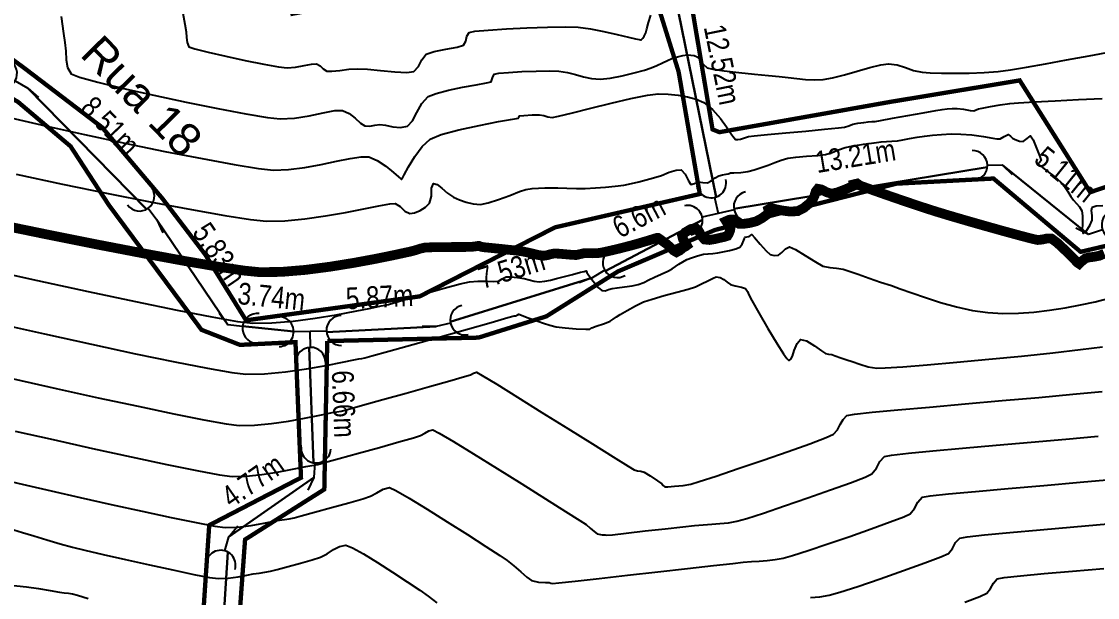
# Model space of a CAD drawing. Extents: x 360931 to 362237, y 7351473 to 7352200.
# Drawn here: x 361443.44 to 361492.99, y 7351683.28 to 7351709.82 of the extents above; entities that cross this region are included whole.
import ezdxf
from ezdxf.enums import TextEntityAlignment as Align

# ---------------------------------------------------------------- set-up
doc = ezdxf.new("R2010")
doc.units = 0
for name, color, linetype in [('A_Curvas Intermediarias', 37, 'Continuous'), ('A_Curvas Mestras', 32, 'Continuous'), ('PONTOS-Pontos - Água_U', 1, 'Continuous'), ('PS_IND_COMPRIMENTO', 7, 'Continuous'), ('ZZ-Carimbo Texto', 7, 'Continuous')]:
    doc.layers.add(name, color=color, linetype=linetype)
doc.layers.add('TUBO_PE_80_NTS194_PN_12_5', color=5, linetype='Continuous', lineweight=30)
doc.styles.add('CARIMBO', font='arial.ttf', dxfattribs={"height": 2})
doc.styles.add('ROMANS', font='arial.ttf', dxfattribs={"height": 2})
picture_1 = doc.add_image_def('image1.tif', size_in_pixel=(23490, 20550))

# ---------------------------------------------------------------- blocks, each defined once
blk = doc.blocks.new('*U1022')
for p, q in [((-0.135, 0), (0, 0)), ((0, 0), (0.0919, -0.0919))]:
    blk.add_line(p, q)
blk.add_arc((-0.2725, -0.0002), 0.1375, 270.09062, 90.09062)
blk = doc.blocks.new('*U1023')
for p, q in [((-0.135, 0), (0, 0)), ((0, 0), (0.0919, -0.0919))]:
    blk.add_line(p, q)
blk.add_arc((-0.2725, -0.0002), 0.1375, 270.09062, 90.09062)
blk = doc.blocks.new('*U1024', base_point=(361544.508, 7351672.6662))
for p, q in [((361544.3817, 7351672.6065), (361544.6342, 7351672.7702)), ((361544.5898, 7351672.5621), (361544.508, 7351672.6883))]:
    blk.add_line(p, q)
for centre, start, end in [((361544.7496, 7351672.845), 122.96833, 302.96833), ((361544.2664, 7351672.5316), 302.96833, 122.96833), ((361544.6647, 7351672.4468), 32.96834, 212.96834)]:
    blk.add_arc(centre, 0.1375, start, end)
blk = doc.blocks.new('*U1025')
for p, q in [((-0.135, 0), (0, 0)), ((0, 0), (0.1276, -0.0248))]:
    blk.add_line(p, q)
blk.add_arc((-0.2725, -0.0002), 0.1375, 270.09061, 90.09061)
blk = doc.blocks.new('*U1026')
for p, q in [((-0.135, 0), (0, 0)), ((0, 0), (0.1276, -0.0248))]:
    blk.add_line(p, q)
blk.add_arc((-0.2725, -0.0002), 0.1375, 270.09061, 90.09061)
blk = doc.blocks.new('*U1027', base_point=(361544.508, 7351672.6662))
for p, q in [((361544.3817, 7351672.6065), (361544.6342, 7351672.7702)), ((361544.5898, 7351672.5621), (361544.508, 7351672.6883))]:
    blk.add_line(p, q)
for centre, start, end in [((361544.7496, 7351672.845), 122.96833, 302.96833), ((361544.2664, 7351672.5316), 302.96833, 122.96833), ((361544.6647, 7351672.4468), 32.96834, 212.96834)]:
    blk.add_arc(centre, 0.1375, start, end)
blk = doc.blocks.new('*U1032')
for p, q in [((-0.135, 0), (0, 0)), ((0, 0), (0.1276, -0.0248))]:
    blk.add_line(p, q)
blk.add_arc((-0.2725, -0.0002), 0.1375, 270.09061, 90.09061)
blk = doc.blocks.new('*U1033')
for p, q in [((-0.135, 0), (0, 0)), ((0, 0), (0.1276, -0.0248))]:
    blk.add_line(p, q)
blk.add_arc((-0.2725, -0.0002), 0.1375, 270.09061, 90.09061)
blk = doc.blocks.new('*U1034')
for p, q in [((-0.135, 0), (0, 0)), ((0, 0), (0.0919, -0.0919))]:
    blk.add_line(p, q)
blk.add_arc((-0.2725, -0.0002), 0.1375, 270.09062, 90.09062)
blk = doc.blocks.new('*U1157')
for p, q in [((-0.135, 0), (0, 0)), ((0, 0), (0.1205, -0.0487))]:
    blk.add_line(p, q)
blk.add_arc((-0.2725, -0.0002), 0.1375, 270.09062, 90.09062)
blk = doc.blocks.new('*U1158')
for p, q in [((-0.135, 0), (0, 0)), ((0, 0), (0.1205, -0.0487))]:
    blk.add_line(p, q)
blk.add_arc((-0.2725, -0.0002), 0.1375, 270.09062, 90.09062)

msp = doc.modelspace()

# ---------------------------------------------------------------- linework, layer by layer
at = {"color": 0, "const_width": 0.2}
msp.add_lwpolyline([(361432.847, 7351714.307), (361436.485, 7351712.183), (361440.339, 7351710.023), (361443.509, 7351707.719), (361447.146, 7351704.947), (361449.92, 7351701.671), (361451.901, 7351699.078), (361453.774, 7351696.054), (361461.774, 7351697.158), (361468.009, 7351700.339), (361474.672, 7351701.875), (361473.695, 7351707.513), (361472.141, 7351712.5), (361471.876, 7351712.718), (361464.899, 7351711.883), (361455.91, 7351710.182), (361454.204, 7351716.386), (361440.921, 7351715.681), (361435.051, 7351717.868)], close=True, dxfattribs=at)
for points in [[(361524.91, 7351717.088), (361515.813, 7351712.226), (361509.396, 7351707.959), (361499.948, 7351702.462), (361493.946, 7351699.62), (361492.209, 7351699.21), (361488.197, 7351702.588), (361483.725, 7351702.352), (361475.368, 7351700.217), (361470.903, 7351698.306), (361467.605, 7351696.236), (361464.48, 7351695.257), (361457.514, 7351695.099)], [(361466.559, 7351713.56), (361469.609, 7351713.56), (361473.835, 7351713.323), (361475.258, 7351704.851), (361475.574, 7351704.724), (361483.445, 7351706.12), (361488.109, 7351706.894), (361489.404, 7351707.109), (361492.652, 7351701.958), (361499.817, 7351704.363), (361508.196, 7351709.48), (361513.265, 7351712.355)], [(361412.568, 7351649.564), (361423.092, 7351653.98), (361431.258, 7351658.585), (361438.854, 7351664.179), (361440.415, 7351664.944), (361440.224, 7351665.833), (361448.455, 7351668.374), (361451.634, 7351671.14), (361451.57, 7351679.047), (361452.079, 7351686.611), (361456.305, 7351688.802), (361456.052, 7351695.047), (361453.496, 7351694.922), (361451.724, 7351695.616), (361447.458, 7351701.365), (361445.694, 7351704.072), (361443.28, 7351706.114), (361431.558, 7351713.087), (361426.053, 7351704.347), (361421.922, 7351700.852), (361413.675, 7351692.547)], [(361457.514, 7351695.099), (361457.379, 7351688.263), (361453.73, 7351685.951), (361453.23, 7351679.069), (361452.951, 7351675.138), (361455.013, 7351674.199), (361456.671, 7351673.243), (361460.371, 7351673.019), (361463.848, 7351673.466), (361466.882, 7351674.004)]]:
    msp.add_lwpolyline(points, dxfattribs=at)
at = {"layer": 'A_Curvas Intermediarias', "flags": 128}
for points, elevation in [([(361450.834, 7351710.384), (361450.95, 7351709.695), (361451.01, 7351709.345), (361451.032, 7351709.093), (361451.057, 7351708.852), (361451.147, 7351708.664), (361451.418, 7351708.564), (361452.023, 7351708.409), (361452.837, 7351708.224), (361453.734, 7351708.033), (361454.589, 7351707.864), (361455.275, 7351707.74), (361455.668, 7351707.688), (361456.053, 7351707.716), (361456.45, 7351707.791), (361456.793, 7351707.861), (361457.016, 7351707.873), (361457.182, 7351707.779), (361457.329, 7351707.64), (361457.495, 7351707.541), (361457.727, 7351707.535), (361458.09, 7351707.573), (361458.514, 7351707.622), (361458.926, 7351707.649), (361459.363, 7351707.624), (361459.974, 7351707.566), (361460.624, 7351707.506), (361461.179, 7351707.479), (361461.504, 7351707.516), (361461.713, 7351707.743), (361461.865, 7351708.059), (361462.071, 7351708.319), (361462.432, 7351708.442), (361462.976, 7351708.544), (361463.497, 7351708.635), (361463.793, 7351708.729), (361463.892, 7351708.916), (361463.942, 7351709.147), (361464.043, 7351709.321), (361464.317, 7351709.372), (361464.929, 7351709.429), (361465.765, 7351709.484), (361466.711, 7351709.531), (361467.654, 7351709.563), (361468.48, 7351709.574), (361469.076, 7351709.557), (361469.641, 7351709.485), (361470.259, 7351709.365), (361470.865, 7351709.226), (361471.394, 7351709.097), (361471.718, 7351709.021), (361471.881, 7351708.989), (361471.944, 7351708.984), (361471.96, 7351708.986), (361471.991, 7351709.002), (361472.045, 7351709.052), (361472.11, 7351709.155), (361472.185, 7351709.309), (361472.237, 7351709.488), (361472.308, 7351709.785), (361472.412, 7351710.114)], 44), ([(361445.268, 7351710.05), (361445.371, 7351709.278), (361445.431, 7351708.864), (361445.472, 7351708.463), (361445.495, 7351708.062), (361445.56, 7351707.699), (361445.723, 7351707.413), (361446.101, 7351707.26), (361446.946, 7351707.029), (361448.131, 7351706.743), (361449.531, 7351706.43), (361451.021, 7351706.114), (361452.473, 7351705.821), (361453.763, 7351705.576), (361454.765, 7351705.405), (361455.351, 7351705.334), (361456.001, 7351705.37), (361456.685, 7351705.484), (361457.331, 7351705.621), (361457.868, 7351705.721), (361458.223, 7351705.729), (361458.519, 7351705.587), (361458.798, 7351705.362), (361459.045, 7351705.144), (361459.244, 7351705.02), (361459.471, 7351705.006), (361459.702, 7351705.044), (361459.944, 7351705.073), (361460.196, 7351705.04), (361460.535, 7351704.977), (361460.894, 7351704.946), (361461.205, 7351705.008), (361461.439, 7351705.249), (361461.644, 7351705.634), (361461.868, 7351706.044), (361462.159, 7351706.361), (361462.526, 7351706.514), (361463.093, 7351706.66), (361463.746, 7351706.793), (361464.368, 7351706.906), (361464.844, 7351706.995), (361465.059, 7351707.051), (361465.132, 7351707.231), (361465.207, 7351707.401), (361465.412, 7351707.437), (361465.868, 7351707.477), (361466.474, 7351707.514), (361467.129, 7351707.541), (361467.732, 7351707.552), (361468.182, 7351707.541), (361468.577, 7351707.481), (361468.951, 7351707.384), (361469.318, 7351707.279), (361469.691, 7351707.196), (361470.082, 7351707.165), (361470.551, 7351707.211), (361471.099, 7351707.318), (361471.647, 7351707.455), (361472.118, 7351707.588), (361472.433, 7351707.686), (361472.697, 7351707.79), (361472.953, 7351707.913), (361473.189, 7351708.029), (361473.391, 7351708.114), (361473.645, 7351708.193), (361473.894, 7351708.254), (361474.094, 7351708.281), (361474.254, 7351708.277), (361474.407, 7351708.251), (361474.55, 7351708.193), (361474.685, 7351708.052), (361474.83, 7351707.851), (361475.007, 7351707.692), (361475.273, 7351707.631), (361475.797, 7351707.557), (361476.471, 7351707.478), (361477.189, 7351707.402), (361477.843, 7351707.337), (361478.325, 7351707.291), (361478.744, 7351707.245), (361479.146, 7351707.197), (361479.541, 7351707.157), (361479.941, 7351707.14), (361480.357, 7351707.155), (361480.79, 7351707.229), (361481.333, 7351707.369), (361481.925, 7351707.538), (361482.503, 7351707.703), (361483.005, 7351707.826), (361483.369, 7351707.874), (361483.764, 7351707.821), (361484.139, 7351707.702), (361484.515, 7351707.572), (361484.914, 7351707.484), (361485.281, 7351707.456), (361485.795, 7351707.44), (361486.41, 7351707.438), (361487.082, 7351707.451), (361487.765, 7351707.48), (361488.414, 7351707.527), (361488.977, 7351707.598), (361489.715, 7351707.717), (361490.59, 7351707.872), (361491.564, 7351708.052), (361492.599, 7351708.246), (361493.658, 7351708.442)], 43), ([(361442.942, 7351705.383), (361444.544, 7351705.009), (361446.332, 7351704.613), (361448.199, 7351704.217), (361450.041, 7351703.841), (361451.75, 7351703.509), (361453.223, 7351703.24), (361454.353, 7351703.057), (361455.035, 7351702.98), (361455.736, 7351703.003), (361456.481, 7351703.099), (361457.23, 7351703.238), (361457.941, 7351703.388), (361458.572, 7351703.517), (361459.082, 7351703.593), (361459.43, 7351703.585), (361459.812, 7351703.422), (361460.213, 7351703.156), (361460.573, 7351702.867), (361460.792, 7351702.673), (361460.896, 7351702.576), (361460.93, 7351702.544), (361460.934, 7351702.54), (361460.941, 7351702.547), (361460.964, 7351702.581), (361460.981, 7351702.606), (361461.056, 7351702.756), (361461.254, 7351703.123), (361461.542, 7351703.596), (361461.884, 7351704.06), (361462.248, 7351704.404), (361462.759, 7351704.617), (361463.572, 7351704.835), (361464.51, 7351705.039), (361465.398, 7351705.209), (361465.955, 7351705.309), (361466.225, 7351705.355), (361466.313, 7351705.371), (361466.325, 7351705.373), (361466.328, 7351705.378), (361466.337, 7351705.399), (361466.353, 7351705.443), (361466.371, 7351705.481), (361466.566, 7351705.499), (361466.959, 7351705.522), (361467.288, 7351705.524), (361467.487, 7351705.487), (361467.677, 7351705.434), (361467.874, 7351705.408), (361468.171, 7351705.468), (361468.802, 7351705.622), (361469.648, 7351705.832), (361470.586, 7351706.061), (361471.497, 7351706.271), (361472.26, 7351706.427), (361472.754, 7351706.491), (361473.209, 7351706.481), (361473.668, 7351706.436), (361474.11, 7351706.357), (361474.512, 7351706.242), (361474.854, 7351706.091), (361475.25, 7351705.773), (361475.625, 7351705.348), (361475.905, 7351704.977), (361476.016, 7351704.816), (361476.01, 7351704.755), (361476.094, 7351704.66), (361476.196, 7351704.544), (361476.25, 7351704.458), (361476.309, 7351704.385), (361476.423, 7351704.386), (361476.544, 7351704.403), (361476.641, 7351704.432), (361476.736, 7351704.464), (361476.828, 7351704.498), (361476.92, 7351704.53), (361477.17, 7351704.554), (361477.789, 7351704.612), (361478.631, 7351704.69), (361479.553, 7351704.776), (361480.408, 7351704.857), (361481.052, 7351704.92), (361481.339, 7351704.953), (361481.533, 7351705.02), (361481.726, 7351705.09), (361481.945, 7351705.132), (361482.227, 7351705.174), (361482.426, 7351705.2), (361482.587, 7351705.209), (361482.748, 7351705.22), (361482.998, 7351705.263), (361483.545, 7351705.362), (361484.245, 7351705.49), (361484.956, 7351705.619), (361485.535, 7351705.721), (361485.84, 7351705.771), (361486.069, 7351705.796), (361486.29, 7351705.81), (361486.52, 7351705.81), (361486.814, 7351705.777), (361487.118, 7351705.726), (361487.288, 7351705.704), (361487.395, 7351705.746), (361487.503, 7351705.795), (361487.679, 7351705.833), (361488.052, 7351705.906), (361488.51, 7351705.986), (361488.946, 7351706.049), (361489.345, 7351706.079), (361490.081, 7351706.122), (361491.043, 7351706.173), (361492.119, 7351706.228), (361493.198, 7351706.282)], 42), ([(361443.191, 7351702.784), (361445.32, 7351702.332), (361447.431, 7351701.899), (361449.44, 7351701.502), (361451.259, 7351701.159), (361452.802, 7351700.887), (361453.984, 7351700.704), (361454.719, 7351700.626), (361455.562, 7351700.641), (361456.487, 7351700.729), (361457.439, 7351700.866), (361458.362, 7351701.028), (361459.199, 7351701.19), (361459.894, 7351701.33), (361460.392, 7351701.421), (361460.637, 7351701.441), (361460.874, 7351701.295), (361461.085, 7351701.087), (361461.312, 7351700.972), (361461.533, 7351701.006), (361461.791, 7351701.114), (361462.035, 7351701.269), (361462.218, 7351701.447), (361462.309, 7351701.776), (361462.32, 7351702.149), (361462.405, 7351702.364), (361462.571, 7351702.318), (361462.798, 7351702.137), (361463.059, 7351701.912), (361463.33, 7351701.735), (361463.612, 7351701.61), (361463.917, 7351701.498), (361464.238, 7351701.418), (361464.565, 7351701.392), (361464.922, 7351701.461), (361465.406, 7351701.62), (361465.922, 7351701.812), (361466.374, 7351701.983), (361466.667, 7351702.078), (361466.956, 7351702.126), (361467.237, 7351702.15), (361467.532, 7351702.164), (361467.783, 7351702.164), (361468.139, 7351702.153), (361468.555, 7351702.138), (361468.988, 7351702.129), (361469.394, 7351702.134), (361469.868, 7351702.156), (361470.332, 7351702.19), (361470.771, 7351702.234), (361471.167, 7351702.289), (361471.526, 7351702.356), (361471.867, 7351702.435), (361472.202, 7351702.522), (361472.54, 7351702.613), (361472.901, 7351702.733), (361473.267, 7351702.875), (361473.588, 7351702.98), (361473.815, 7351702.988), (361474.005, 7351702.784), (361474.15, 7351702.483), (361474.262, 7351702.31), (361474.427, 7351702.355), (361474.615, 7351702.437), (361474.817, 7351702.41), (361475.023, 7351702.394), (361475.188, 7351702.479), (361475.381, 7351702.616), (361475.55, 7351702.718), (361475.719, 7351702.762), (361475.889, 7351702.788), (361475.974, 7351702.799), (361476.028, 7351702.823), (361476.082, 7351702.846), (361476.234, 7351702.852), (361476.555, 7351702.87), (361476.884, 7351702.909), (361477.181, 7351702.986), (361477.501, 7351703.093), (361477.827, 7351703.206), (361478.131, 7351703.322), (361478.421, 7351703.437), (361478.73, 7351703.529), (361479.092, 7351703.576), (361479.592, 7351703.612), (361480.092, 7351703.648), (361480.456, 7351703.695), (361480.766, 7351703.793), (361481.057, 7351703.914), (361481.367, 7351704.019), (361481.727, 7351704.09), (361482.217, 7351704.168), (361482.695, 7351704.236), (361483.02, 7351704.277), (361483.276, 7351704.295), (361483.522, 7351704.304), (361483.778, 7351704.324), (361484.022, 7351704.365), (361484.332, 7351704.427), (361484.675, 7351704.493), (361485.018, 7351704.545), (361485.383, 7351704.585), (361485.799, 7351704.621), (361486.242, 7351704.642), (361486.691, 7351704.64), (361487.195, 7351704.595), (361487.73, 7351704.518), (361488.16, 7351704.446), (361488.348, 7351704.413), (361488.428, 7351704.414), (361488.508, 7351704.422), (361488.682, 7351704.524), (361488.88, 7351704.616), (361488.978, 7351704.546), (361489.077, 7351704.455), (361489.202, 7351704.392), (361489.396, 7351704.314), (361489.568, 7351704.288), (361489.751, 7351704.435), (361489.903, 7351704.549), (361490.018, 7351704.368), (361490.184, 7351703.99), (361490.331, 7351703.609), (361490.392, 7351703.418), (361490.315, 7351703.334), (361490.244, 7351703.257), (361490.374, 7351703.15), (361490.675, 7351702.931), (361491.022, 7351702.669), (361491.29, 7351702.435), (361491.467, 7351702.22), (361491.627, 7351701.986), (361491.765, 7351701.767), (361491.879, 7351701.598), (361492.023, 7351701.435), (361492.165, 7351701.282), (361492.271, 7351701.106), (361492.298, 7351700.862), (361492.29, 7351700.518), (361492.287, 7351700.205), (361492.329, 7351700.057), (361492.469, 7351700.161), (361492.634, 7351700.421), (361492.746, 7351700.673), (361492.746, 7351700.891), (361492.705, 7351701.113), (361492.736, 7351701.271), (361492.919, 7351701.327), (361493.236, 7351701.34)], 41), ([(361441.732, 7351698.433), (361444.166, 7351697.894), (361446.509, 7351697.384), (361448.682, 7351696.921), (361450.605, 7351696.523), (361452.2, 7351696.211), (361453.387, 7351696.003), (361454.086, 7351695.919), (361454.964, 7351695.931), (361455.941, 7351696.015), (361456.952, 7351696.147), (361457.929, 7351696.306), (361458.806, 7351696.469), (361459.518, 7351696.613), (361459.998, 7351696.717), (361460.179, 7351696.758), (361460.256, 7351696.769), (361460.332, 7351696.783), (361460.585, 7351696.858), (361461.209, 7351697.042), (361462.035, 7351697.284), (361462.898, 7351697.531), (361463.63, 7351697.731), (361464.066, 7351697.831), (361464.449, 7351697.858), (361464.851, 7351697.853), (361465.193, 7351697.843), (361465.394, 7351697.853), (361465.575, 7351697.962), (361465.756, 7351698.065), (361465.975, 7351698.064), (361466.283, 7351698.024), (361466.576, 7351697.976), (361466.814, 7351697.921), (361467.04, 7351697.859), (361467.276, 7351697.829), (361467.53, 7351697.851), (361467.795, 7351697.909), (361468.07, 7351697.976), (361468.385, 7351698.055), (361468.806, 7351698.166), (361469.176, 7351698.267), (361469.34, 7351698.311), (361469.437, 7351698.328), (361469.468, 7351698.25), (361469.557, 7351698.125), (361469.76, 7351697.852), (361469.989, 7351697.571), (361470.156, 7351697.421), (361470.306, 7351697.419), (361470.468, 7351697.473), (361470.639, 7351697.524), (361470.859, 7351697.552), (361471.197, 7351697.592), (361471.554, 7351697.64), (361471.833, 7351697.697), (361472.091, 7351697.794), (361472.33, 7351697.912), (361472.58, 7351698.036), (361472.885, 7351698.177), (361473.198, 7351698.323), (361473.404, 7351698.426), (361473.559, 7351698.53), (361473.713, 7351698.639), (361473.885, 7351698.752), (361474.076, 7351698.857), (361474.283, 7351698.936), (361474.568, 7351699.026), (361474.837, 7351699.095), (361475.058, 7351699.123), (361475.273, 7351699.134), (361475.495, 7351699.159), (361475.734, 7351699.204), (361476.043, 7351699.271), (361476.332, 7351699.348), (361476.509, 7351699.423), (361476.62, 7351699.568), (361476.702, 7351699.741), (361476.734, 7351699.827), (361476.749, 7351699.887), (361476.842, 7351699.9), (361476.95, 7351699.918), (361477.012, 7351699.963), (361477.072, 7351700.001), (361477.193, 7351699.866), (361477.452, 7351699.567), (361477.729, 7351699.257), (361477.906, 7351699.091), (361478.101, 7351699.041), (361478.302, 7351699.062), (361478.447, 7351699.174), (361478.617, 7351699.346), (361478.801, 7351699.441), (361479.076, 7351699.324), (361479.525, 7351699.045), (361479.998, 7351698.743), (361480.345, 7351698.557), (361480.653, 7351698.488), (361480.962, 7351698.459), (361481.279, 7351698.41), (361481.558, 7351698.324), (361481.97, 7351698.179), (361482.464, 7351698.002), (361482.989, 7351697.817), (361483.493, 7351697.651), (361483.904, 7351697.512), (361484.439, 7351697.322), (361485.069, 7351697.103), (361485.762, 7351696.879), (361486.49, 7351696.674), (361487.224, 7351696.509), (361487.933, 7351696.41), (361488.63, 7351696.375), (361489.342, 7351696.386), (361490.062, 7351696.437), (361490.783, 7351696.521), (361491.498, 7351696.63), (361492.2, 7351696.76), (361492.882, 7351696.902), (361493.53, 7351697.069)], 39), ([(361442.275, 7351695.92), (361444.499, 7351695.426), (361446.665, 7351694.952), (361448.691, 7351694.517), (361450.496, 7351694.141), (361451.999, 7351693.844), (361453.117, 7351693.646), (361453.77, 7351693.565), (361454.63, 7351693.582), (361455.586, 7351693.674), (361456.556, 7351693.813), (361457.46, 7351693.971), (361458.216, 7351694.12), (361458.745, 7351694.233), (361458.963, 7351694.28), (361459.106, 7351694.301), (361459.247, 7351694.326), (361459.567, 7351694.415), (361460.357, 7351694.636), (361461.46, 7351694.946), (361462.717, 7351695.299), (361463.971, 7351695.652), (361465.062, 7351695.959), (361465.834, 7351696.177), (361466.129, 7351696.259), (361466.21, 7351696.26), (361466.266, 7351696.296), (361466.333, 7351696.332), (361466.46, 7351696.287), (361466.722, 7351696.186), (361466.994, 7351696.085), (361467.206, 7351696.009), (361467.471, 7351695.915), (361467.764, 7351695.823), (361468.061, 7351695.751), (361468.465, 7351695.703), (361468.977, 7351695.668), (361469.419, 7351695.647), (361469.612, 7351695.642), (361469.656, 7351695.677), (361469.699, 7351695.713), (361469.898, 7351695.782), (361470.277, 7351695.913), (361470.541, 7351696.016), (361470.688, 7351696.113), (361470.831, 7351696.217), (361471.006, 7351696.325), (361471.323, 7351696.512), (361471.708, 7351696.723), (361472.086, 7351696.902), (361472.479, 7351697.036), (361473.024, 7351697.193), (361473.611, 7351697.354), (361474.13, 7351697.497), (361474.468, 7351697.602), (361474.751, 7351697.729), (361475.039, 7351697.878), (361475.282, 7351698.003), (361475.433, 7351698.057), (361475.605, 7351698.02), (361475.773, 7351697.933), (361475.927, 7351697.819), (361476.088, 7351697.706), (361476.303, 7351697.644), (361476.591, 7351697.58), (361476.778, 7351697.514), (361476.864, 7351697.383), (361476.931, 7351697.227), (361477.073, 7351696.97), (361477.392, 7351696.401), (361477.803, 7351695.682), (361478.227, 7351694.971), (361478.519, 7351694.515), (361478.683, 7351694.294), (361478.757, 7351694.222), (361478.782, 7351694.213), (361478.81, 7351694.22), (361478.863, 7351694.268), (361478.934, 7351694.408), (361479.023, 7351694.666), (361479.148, 7351694.992), (361479.315, 7351695.172), (361479.593, 7351695.105), (361479.951, 7351694.885), (361480.277, 7351694.645), (361480.454, 7351694.52), (361480.599, 7351694.494), (361480.746, 7351694.474), (361480.91, 7351694.42), (361481.168, 7351694.328), (361481.437, 7351694.237), (361481.688, 7351694.15), (361482.035, 7351694.031), (361482.43, 7351693.917), (361482.823, 7351693.849), (361483.214, 7351693.861), (361484.022, 7351693.916), (361485.15, 7351694.006), (361486.502, 7351694.124), (361487.98, 7351694.261), (361489.487, 7351694.409), (361490.927, 7351694.56), (361492.203, 7351694.705), (361493.217, 7351694.838)], 38), ([(361443.059, 7351693.355), (361445.023, 7351692.917), (361446.965, 7351692.489), (361448.802, 7351692.093), (361450.451, 7351691.747), (361451.831, 7351691.471), (361452.86, 7351691.286), (361453.454, 7351691.211), (361454.161, 7351691.225), (361454.942, 7351691.3), (361455.734, 7351691.413), (361456.473, 7351691.543), (361457.098, 7351691.666), (361457.544, 7351691.76), (361457.748, 7351691.803), (361457.956, 7351691.832), (361458.161, 7351691.87), (361458.455, 7351691.949), (361459.139, 7351692.139), (361460.082, 7351692.403), (361461.154, 7351692.704), (361462.224, 7351693.005), (361463.161, 7351693.269), (361463.833, 7351693.46), (361464.109, 7351693.54), (361464.251, 7351693.62), (361464.388, 7351693.67), (361464.655, 7351693.516), (361465.323, 7351693.106), (361466.277, 7351692.513), (361467.404, 7351691.809), (361468.591, 7351691.067), (361469.723, 7351690.359), (361470.686, 7351689.757), (361471.368, 7351689.335), (361471.655, 7351689.164), (361471.807, 7351689.122), (361471.96, 7351689.099), (361472.112, 7351689.056), (361472.381, 7351688.891), (361472.729, 7351688.65), (361472.918, 7351688.514), (361472.985, 7351688.444), (361473.055, 7351688.384), (361473.198, 7351688.386), (361473.512, 7351688.406), (361473.898, 7351688.446), (361474.257, 7351688.506), (361474.648, 7351688.623), (361475.42, 7351688.874), (361476.446, 7351689.218), (361477.595, 7351689.61), (361478.738, 7351690.009), (361479.745, 7351690.369), (361480.487, 7351690.649), (361480.835, 7351690.806), (361481.009, 7351691.005), (361481.138, 7351691.249), (361481.268, 7351691.485), (361481.448, 7351691.661), (361481.796, 7351691.723), (361482.611, 7351691.814), (361483.797, 7351691.928), (361485.256, 7351692.059), (361486.889, 7351692.202), (361488.599, 7351692.352), (361490.287, 7351692.501), (361491.856, 7351692.646), (361493.207, 7351692.781)], 37), ([(361443.146, 7351690.949), (361444.896, 7351690.554), (361446.711, 7351690.15), (361448.487, 7351689.761), (361450.122, 7351689.412), (361451.51, 7351689.129), (361452.55, 7351688.936), (361453.138, 7351688.858), (361453.792, 7351688.874), (361454.507, 7351688.952), (361455.212, 7351689.063), (361455.833, 7351689.181), (361456.298, 7351689.277), (361456.533, 7351689.325), (361456.717, 7351689.351), (361456.893, 7351689.378), (361457.076, 7351689.413), (361457.387, 7351689.496), (361458.06, 7351689.681), (361458.951, 7351689.929), (361459.916, 7351690.199), (361460.809, 7351690.452), (361461.488, 7351690.646), (361461.806, 7351690.742), (361462.005, 7351690.849), (361462.192, 7351690.963), (361462.382, 7351691.01), (361462.67, 7351690.861), (361463.33, 7351690.469), (361464.255, 7351689.902), (361465.34, 7351689.227), (361466.478, 7351688.514), (361467.562, 7351687.831), (361468.487, 7351687.245), (361469.145, 7351686.825), (361469.431, 7351686.639), (361469.625, 7351686.479), (361469.805, 7351686.317), (361469.948, 7351686.215), (361470.174, 7351686.175), (361470.318, 7351686.17), (361470.393, 7351686.148), (361470.645, 7351686.176), (361471.286, 7351686.248), (361472.15, 7351686.346), (361473.071, 7351686.451), (361473.884, 7351686.542), (361474.424, 7351686.601), (361474.829, 7351686.636), (361475.219, 7351686.66), (361475.601, 7351686.686), (361475.986, 7351686.728), (361476.383, 7351686.8), (361476.834, 7351686.928), (361477.603, 7351687.174), (361478.577, 7351687.5), (361479.644, 7351687.867), (361480.692, 7351688.236), (361481.609, 7351688.569), (361482.282, 7351688.828), (361482.599, 7351688.973), (361482.807, 7351689.236), (361482.965, 7351689.545), (361483.179, 7351689.781), (361483.507, 7351689.84), (361484.278, 7351689.926), (361485.399, 7351690.034), (361486.777, 7351690.158), (361488.32, 7351690.293), (361489.936, 7351690.434), (361491.531, 7351690.575), (361493.014, 7351690.712)], 36), ([(361443.074, 7351686.405), (361443.478, 7351686.281), (361444.008, 7351686.117), (361444.608, 7351685.934), (361445.22, 7351685.755), (361445.787, 7351685.6), (361446.355, 7351685.462), (361447.201, 7351685.264), (361448.226, 7351685.029), (361449.329, 7351684.783), (361450.409, 7351684.548), (361451.365, 7351684.348), (361452.098, 7351684.207), (361452.505, 7351684.15), (361452.952, 7351684.169), (361453.408, 7351684.236), (361453.812, 7351684.315), (361454.103, 7351684.37), (361454.375, 7351684.409), (361454.635, 7351684.448), (361454.905, 7351684.5), (361455.21, 7351684.576), (361455.711, 7351684.708), (361456.288, 7351684.867), (361456.823, 7351685.023), (361457.2, 7351685.145), (361457.507, 7351685.3), (361457.796, 7351685.486), (361458.079, 7351685.637), (361458.372, 7351685.689), (361458.675, 7351685.576), (361459.187, 7351685.293), (361459.83, 7351684.899), (361460.527, 7351684.45), (361461.2, 7351684.002), (361461.772, 7351683.612), (361462.164, 7351683.338), (361462.555, 7351683.029)], 34), ([(361479.775, 7351683.274), (361480.198, 7351683.313), (361480.635, 7351683.387), (361481.115, 7351683.526), (361481.944, 7351683.795), (361482.973, 7351684.143), (361484.054, 7351684.519), (361485.039, 7351684.872), (361485.779, 7351685.152), (361486.127, 7351685.307), (361486.311, 7351685.54), (361486.45, 7351685.813), (361486.64, 7351686.021), (361486.982, 7351686.08), (361487.787, 7351686.167), (361488.947, 7351686.276), (361490.352, 7351686.401), (361491.894, 7351686.536), (361493.464, 7351686.674)], 34), ([(361486.875, 7351683.068), (361487.567, 7351683.329), (361487.892, 7351683.475), (361488.064, 7351683.692), (361488.193, 7351683.947), (361488.37, 7351684.142), (361488.69, 7351684.197), (361489.442, 7351684.278), (361490.525, 7351684.38), (361491.838, 7351684.496), (361493.278, 7351684.622)], 33), ([(361437.533, 7351683.231), (361438.977, 7351683.454), (361440.181, 7351683.638), (361441.045, 7351683.765), (361441.467, 7351683.82), (361441.915, 7351683.846), (361442.343, 7351683.854), (361442.772, 7351683.845), (361443.22, 7351683.819), (361443.672, 7351683.769), (361444.218, 7351683.691), (361444.756, 7351683.605), (361445.185, 7351683.533), (361445.404, 7351683.497), (361445.594, 7351683.479), (361445.782, 7351683.454), (361446.012, 7351683.387), (361446.509, 7351683.235)], 33)]:
    msp.add_lwpolyline(points, dxfattribs=dict(at, elevation=elevation))
at = {"layer": 'A_Curvas Mestras', "const_width": 0.45, "elevation": 40, "flags": 128}
msp.add_lwpolyline([(361442.47, 7351700.45), (361444.786, 7351699.974), (361447.016, 7351699.529), (361449.09, 7351699.13), (361450.938, 7351698.79), (361452.486, 7351698.525), (361453.665, 7351698.347), (361454.403, 7351698.273), (361455.402, 7351698.285), (361456.505, 7351698.377), (361457.641, 7351698.524), (361458.741, 7351698.702), (361459.736, 7351698.886), (361460.556, 7351699.053), (361461.131, 7351699.177), (361461.394, 7351699.235), (361461.6, 7351699.292), (361461.796, 7351699.356), (361462.003, 7351699.404), (361462.302, 7351699.419), (361462.826, 7351699.427), (361463.417, 7351699.432), (361463.917, 7351699.435), (361464.166, 7351699.439), (361464.371, 7351699.467), (361464.496, 7351699.486), (361464.544, 7351699.467), (361464.591, 7351699.447), (361464.65, 7351699.435), (361464.711, 7351699.423), (361464.951, 7351699.4), (361465.488, 7351699.346), (361466.086, 7351699.282), (361466.509, 7351699.23), (361466.87, 7351699.153), (361467.214, 7351699.068), (361467.465, 7351699.028), (361467.633, 7351699.052), (361467.794, 7351699.099), (361467.963, 7351699.132), (361468.178, 7351699.125), (361468.487, 7351699.098), (361468.788, 7351699.071), (361468.979, 7351699.063), (361469.17, 7351699.106), (361469.361, 7351699.152), (361469.524, 7351699.153), (361469.717, 7351699.143), (361469.91, 7351699.144), (361470.085, 7351699.165), (361470.251, 7351699.197), (361470.424, 7351699.234), (361470.635, 7351699.282), (361470.952, 7351699.359), (361471.306, 7351699.449), (361471.629, 7351699.534), (361471.956, 7351699.628), (361472.304, 7351699.732), (361472.581, 7351699.817), (361472.695, 7351699.852), (361472.747, 7351699.854), (361472.824, 7351699.801), (361472.99, 7351699.682), (361473.16, 7351699.556), (361473.316, 7351699.413), (361473.474, 7351699.265), (361473.599, 7351699.193), (361473.763, 7351699.28), (361473.885, 7351699.391), (361473.992, 7351699.444), (361474.074, 7351699.504), (361474.014, 7351699.609), (361473.899, 7351699.789), (361473.858, 7351699.952), (361473.998, 7351700.106), (361474.252, 7351700.257), (361474.483, 7351700.305), (361474.624, 7351700.172), (361474.74, 7351699.945), (361474.891, 7351699.78), (361475.121, 7351699.756), (361475.376, 7351699.8), (361475.57, 7351699.847), (361475.8, 7351699.898), (361475.946, 7351699.944), (361475.992, 7351700.015), (361476.029, 7351700.094), (361476.068, 7351700.203), (361476.091, 7351700.333), (361475.974, 7351700.476), (361475.883, 7351700.623), (361476.038, 7351700.69), (361476.243, 7351700.693), (361476.366, 7351700.597), (361476.49, 7351700.499), (361476.686, 7351700.5), (361476.996, 7351700.545), (361477.281, 7351700.622), (361477.53, 7351700.758), (361477.758, 7351700.922), (361477.862, 7351701.012), (361477.844, 7351701.086), (361477.826, 7351701.16), (361477.894, 7351701.196), (361477.975, 7351701.222), (361478.091, 7351701.194), (361478.252, 7351701.155), (361478.469, 7351701.113), (361478.836, 7351701.065), (361479.179, 7351701.086), (361479.453, 7351701.225), (361479.696, 7351701.425), (361479.867, 7351701.61), (361479.954, 7351701.795), (361480.012, 7351701.992), (361480.108, 7351702.114), (361480.283, 7351702.08), (361480.508, 7351701.958), (361480.743, 7351701.887), (361480.999, 7351701.946), (361481.342, 7351702.074), (361481.644, 7351702.203), (361481.774, 7351702.262), (361481.762, 7351702.321), (361481.839, 7351702.34), (361481.919, 7351702.357), (361481.981, 7351702.312), (361482.041, 7351702.267), (361482.215, 7351702.205), (361482.673, 7351702.041), (361483.325, 7351701.812), (361484.081, 7351701.55), (361484.853, 7351701.29), (361485.549, 7351701.066), (361486.192, 7351700.871), (361486.987, 7351700.639), (361487.848, 7351700.393), (361488.689, 7351700.157), (361489.424, 7351699.956), (361489.966, 7351699.815), (361490.231, 7351699.756), (361490.454, 7351699.778), (361490.67, 7351699.827), (361490.875, 7351699.817), (361491.144, 7351699.616), (361491.544, 7351699.239), (361491.908, 7351698.874), (361492.069, 7351698.708), (361492.145, 7351698.657), (361492.25, 7351698.764), (361492.439, 7351698.914), (361492.607, 7351698.955), (361492.834, 7351698.983), (361493.065, 7351699.028), (361493.301, 7351699.126)], dxfattribs=at)
at = {"layer": 'A_Curvas Mestras', "elevation": 35, "flags": 128}
msp.add_lwpolyline([(361442.804, 7351688.654), (361443.663, 7351688.453), (361444.805, 7351688.19), (361446.138, 7351687.887), (361447.566, 7351687.567), (361448.994, 7351687.253), (361450.328, 7351686.966), (361451.474, 7351686.731), (361452.336, 7351686.569), (361452.821, 7351686.504), (361453.396, 7351686.523), (361454.012, 7351686.6), (361454.59, 7351686.701), (361455.051, 7351686.795), (361455.318, 7351686.848), (361455.546, 7351686.88), (361455.764, 7351686.913), (361455.99, 7351686.957), (361456.31, 7351687.04), (361456.935, 7351687.209), (361457.715, 7351687.425), (361458.502, 7351687.647), (361459.148, 7351687.833), (361459.503, 7351687.943), (361459.805, 7351688.105), (361460.088, 7351688.279), (361460.377, 7351688.349), (361460.679, 7351688.212), (361461.292, 7351687.859), (361462.114, 7351687.357), (361463.043, 7351686.775), (361463.977, 7351686.179), (361464.816, 7351685.638), (361465.457, 7351685.218), (361465.798, 7351684.989), (361466.115, 7351684.733), (361466.423, 7351684.456), (361466.699, 7351684.214), (361466.923, 7351684.066), (361467.238, 7351683.994), (361467.561, 7351683.972), (361467.727, 7351683.968), (361467.808, 7351683.942), (361467.89, 7351683.919), (361468.177, 7351683.95), (361468.934, 7351684.034), (361470.033, 7351684.158), (361471.346, 7351684.307), (361472.745, 7351684.465), (361474.105, 7351684.619), (361475.296, 7351684.753), (361476.191, 7351684.854), (361476.664, 7351684.907), (361477.046, 7351684.939), (361477.412, 7351684.962), (361477.772, 7351684.987), (361478.135, 7351685.026), (361478.509, 7351685.093), (361478.934, 7351685.214), (361479.658, 7351685.446), (361480.575, 7351685.753), (361481.58, 7351686.099), (361482.568, 7351686.446), (361483.431, 7351686.76), (361484.065, 7351687.003), (361484.363, 7351687.14), (361484.559, 7351687.388), (361484.708, 7351687.679), (361484.909, 7351687.901), (361485.274, 7351687.964), (361486.132, 7351688.057), (361487.368, 7351688.173), (361488.866, 7351688.306), (361490.509, 7351688.449), (361492.183, 7351688.596), (361493.769, 7351688.74)], dxfattribs=at)
at = {"layer": 'TUBO_PE_80_NTS194_PN_12_5', "linetype": 'Continuous'}
for points in [[(361475.422, 7351701.734), (361473.058, 7351713.349)], [(361443.723, 7351706.756), (361449.191, 7351701.171)], [(361487.911, 7351703.108), (361476.241, 7351701.196)], [(361492.574, 7351700.014), (361488.591, 7351703.219)], [(361449.673, 7351700.679), (361452.944, 7351695.848)], [(361474.799, 7351700.686), (361470.319, 7351698.326)], [(361469.719, 7351698.01), (361463.178, 7351695.978)], [(361453.616, 7351695.778), (361455.971, 7351695.535)], [(361462.529, 7351695.776), (361457.48, 7351695.507)], [(361456.877, 7351689.489), (361456.688, 7351694.802)], [(361452.988, 7351686.078), (361456.901, 7351688.807)], [(361452.287, 7351675.253), (361452.942, 7351685.37)]]:
    msp.add_lwpolyline(points, dxfattribs=at)

# ---------------------------------------------------------------- block references
at = {"layer": 'PONTOS-Pontos - Água_U'}
for name, p, xscale, yscale, zscale, rotation in [('*U1032', (361443.723, 7351706.756), 5, 5, 5, 329.863097279134), ('*U1023', (361488.591, 7351703.219), 5, 5, 5, 1.141504223749374), ('*U1024', (361475.555, 7351701.084), 5, 5, 5, 159.7913555546049), ('*U1033', (361449.673, 7351700.679), 5, 5, 5, 306.21703023687), ('*U1022', (361492.574, 7351700.014), 5, 5, 5, 198.6582294520311), ('*U1025', (361469.719, 7351698.01), 5, 5, 5, 211.0798639119223), ('*U1027', (361456.665, 7351695.464), 5, 5, 5, 328.1120191819325), ('*U1034', (361452.944, 7351695.848), 5, 5, 5, 172.9457916206926), ('*U1026', (361462.529, 7351695.776), 4.999999999999998, 4.999999999999998, 4.999999999999998, 192.2670253469469), ('*U1158', (361456.901, 7351688.807), 5, 5, 5, 265.9749172931841), ('*U1157', (361452.988, 7351686.078), 5.000000000000002, 5.000000000000002, 5.000000000000002, 73.77942772940614)]:
    msp.add_blockref(name, p, dxfattribs=dict(at, xscale=xscale, yscale=yscale, zscale=zscale, rotation=rotation))

# ---------------------------------------------------------------- texts
at = {"layer": 'PS_IND_COMPRIMENTO', "style": 'ROMANS', "width": 0.8}
for s, rotation, p in [('12.52m', 281.5052, (361475.71, 7351707.841)), ('8.51m', 314.3939, (361447.529, 7351705.013)), ('13.21m', 9.3042, (361481.834, 7351703.632)), ('5.11m', 321.168, (361491.523, 7351702.785)), ('6.6m', 27.7731, (361471.86, 7351700.833)), ('5.83m', 304.0983, (361452.551, 7351699.104)), ('7.53m', 17.2602, (361466.003, 7351698.427)), ('3.74m', 354.1079, (361454.947, 7351697.149)), ('5.87m', 3.0525, (361459.924, 7351697.14)), ('6.66m', 272.0373, (361458.282, 7351692.199)), ('4.77m', 34.8913, (361454.087, 7351688.673))]:
    msp.add_text(s, height=1, rotation=rotation, dxfattribs=at).set_placement(p, align=Align.MIDDLE_CENTER)
at = {"layer": 'ZZ-Carimbo Texto', "style": 'CARIMBO'}
msp.add_text('Rua 18', height=1.5, rotation=314.7245, dxfattribs=at).set_placement((361448.983, 7351706.389), align=Align.MIDDLE_CENTER)

# ---------------------------------------------------------------- pictures from other files: only their frames are drawn
at = {"lineweight": 30}
image = msp.add_image(picture_1, insert=(361177.259, 7351517.423, -3.228), size_in_units=(579.285, 506.782), dxfattribs=dict(at, fade=58))
image.dxf.flags = 15

doc.saveas('drawing.dxf')
